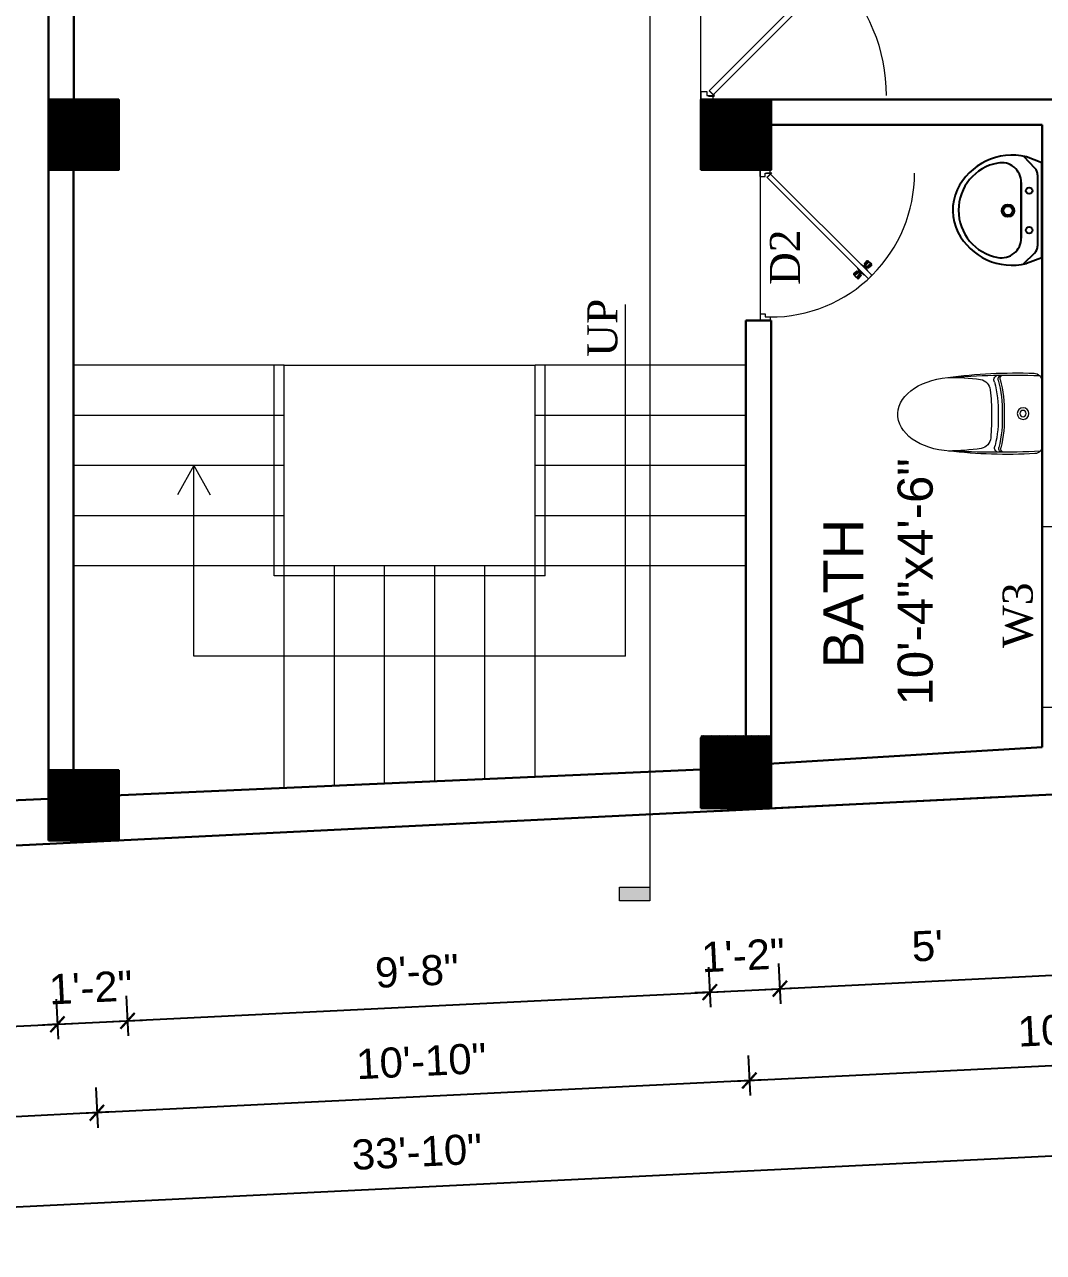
# Model space of a CAD drawing. Header units: inches. Extents: x -4737 to 13205, y 2479 to 13285.
# Drawn here: x -4541.1 to -4338.1, y 10557.3 to 10802.1 of the extents above; entities that cross this region are included whole.
import ezdxf
from ezdxf.enums import TextEntityAlignment as Align

# ---------------------------------------------------------------- set-up
doc = ezdxf.new("R2010")
doc.units = ezdxf.units.IN
doc.header["$MEASUREMENT"] = 0
doc.linetypes.add('HIDDEN2', pattern=[0.1875, 0.125, -0.0625])
for name, color, linetype, lineweight in [('A-FURN', 9, 'Continuous', 5), ('Door', 205, 'Continuous', 13), ('hatch-.09', 8, 'Continuous', 9), ('Label', 7, 'Continuous', 13), ('ns_DIMS', 1, 'Continuous', 0), ('ns_DIMS @ 1', 1, 'Continuous', 0), ('ns_TEXT', 7, 'Continuous', 13), ('PUERTAS', 7, 'Continuous', 9), ('stair', 201, 'Continuous', 13), ('Text', 7, 'Continuous', 13), ('WALL', 12, 'Continuous', 30), ('wall2', 1, 'Continuous', 15)]:
    doc.layers.add(name, color=color, linetype=linetype, lineweight=lineweight)
doc.layers.add('furniture', color=253, linetype='Continuous')
doc.styles.add('arial 1000', font='arial.ttf')
doc.styles.add('dim', font='arial.ttf', dxfattribs={"height": 7})
doc.styles.get("Standard").update_dxf_attribs({"font": 'arial.ttf'})
doc.styles.add('Tahoma', font='tahoma.ttf')
doc.dimstyles.new("1-8'", dxfattribs={"dimtxt": 6, "dimasz": 3, "dimexe": 3, "dimexo": 6, "dimgap": 4, "dimtad": 1, "dimdec": 0, "dimzin": 0, "dimdsep": 46, "dimlunit": 4, "dimtxsty": 'arial 1000', "dimblk": 'ARCHTICK', "dimcen": 8, "dimdle": 3, "dimclrt": 7, "dimazin": 0, "dimtfac": 1, "dimtdec": 0, "dimtix": 1, "dimtmove": 2, "dimatfit": 3, "dimfxl": 5, "dimfxlon": 1, "dimarcsym": 0})

# ---------------------------------------------------------------- blocks, each defined once
blk = doc.blocks.new('2ft6in')
at = {"layer": 'PUERTAS', "color": 2}
for p, q in [((0.84, 2.1), (21.02, 22.28)), ((21.71, 21.6), (21.02, 22.28)), ((21.71, 21.6), (1.47, 1.37)), ((18.33, 21.76), (18.31, 21.77)), ((21.18, 18.9), (21.2, 18.89)), ((0, 2), (0, 0)), ((0.6, 2), (0, 2)), ((1.33, 0), (0, 0)), ((0.6, 1.26), (0.6, 2.04)), ((0.67, 1.26), (0.6, 1.26)), ((0.67, 1.26), (0.67, 2.01)), ((0.67, 1), (0.67, 1.26)), ((1.33, 1), (0.67, 1)), ((1.31, 1.53), (0.79, 2.06)), ((1.36, 1.58), (0.81, 2.12)), ((1.36, 1.58), (1.31, 1.53)), ((1.47, 1.37), (1.31, 1.53)), ((1.33, 0), (1.33, 1)), ((28.67, 0), (28.67, 1)), ((28.67, 1), (29.33, 1)), ((28.67, 0), (30, 0)), ((29.33, 1), (29.33, 2)), ((29.33, 2), (30, 2)), ((30, 0), (30, 2))]:
    blk.add_line(p, q, dxfattribs=at)
at = {"layer": 'PUERTAS', "color": 1}
for p, q in [((18.82, 22.25), (18.45, 21.88)), ((18.9, 22.28), (18.48, 21.86)), ((18.84, 22.23), (18.82, 22.25)), ((19.54, 21.59), (18.99, 22.27)), ((18.06, 21.44), (18.48, 21.86)), ((18.74, 20.79), (18.06, 21.34)), ((18.08, 21.51), (18.45, 21.88)), ((18.11, 21.49), (18.08, 21.51)), ((18.83, 20.8), (19.18, 21.15)), ((18.84, 20.21), (19.1, 20.6)), ((18.85, 20.11), (18.84, 20.12)), ((18.92, 20.89), (18.93, 20.88)), ((19.02, 20.88), (19.24, 21.1)), ((19.12, 20.8), (19.03, 20.89)), ((19.1, 20.7), (19.11, 20.69)), ((19.1, 20.6), (19.1, 20.6)), ((19.11, 20.79), (19.33, 21.01)), ((19.54, 21.5), (19.18, 21.15)), ((19.45, 21.31), (19.24, 21.1)), ((19.55, 21.22), (19.33, 21.01)), ((19.45, 21.41), (19.45, 21.41)), ((19.54, 21.22), (19.45, 21.31)), ((19.64, 21.23), (19.64, 21.23)), ((19.64, 19.42), (20.02, 19.67)), ((19.74, 21.24), (19.73, 21.23)), ((20.12, 21.49), (19.74, 21.24)), ((20.02, 19.67), (20.03, 19.68)), ((20.12, 19.68), (20.12, 19.68)), ((20.21, 19.69), (20.43, 19.9)), ((20.22, 21.48), (20.22, 21.49)), ((20.22, 19.41), (20.57, 19.76)), ((20.22, 19.69), (20.31, 19.6)), ((20.31, 19.6), (20.52, 19.81)), ((20.65, 20.12), (20.43, 19.9)), ((20.74, 20.03), (20.52, 19.81)), ((20.93, 20.11), (20.57, 19.76)), ((20.64, 20.11), (20.73, 20.02)), ((20.66, 20.31), (20.65, 20.31)), ((20.65, 20.21), (20.65, 20.22)), ((20.91, 20.7), (20.66, 20.31)), ((20.84, 20.02), (20.83, 20.03)), ((20.91, 20.8), (20.91, 20.79)), ((21.02, 20.12), (21.7, 19.57)), ((19.53, 19.43), (19.54, 19.42)), ((20.22, 19.32), (20.76, 18.64)), ((20.31, 19.5), (20.31, 19.5)), ((20.86, 18.63), (21.28, 19.05)), ((20.91, 18.68), (20.94, 18.66)), ((20.94, 18.66), (21.31, 19.03)), ((21.7, 19.47), (21.28, 19.05)), ((21.67, 19.4), (21.31, 19.03)), ((21.65, 19.42), (21.67, 19.4))]:
    blk.add_line(p, q, dxfattribs=at)
at = {"layer": 'PUERTAS', "color": 8}
for p, q in [((19.42, 21.38), (18.75, 22.14)), ((19.51, 21.48), (18.88, 22.26)), ((19.55, 21.53), (18.93, 22.3)), ((18.81, 20.78), (18.04, 21.4)), ((18.86, 20.83), (18.08, 21.46)), ((18.95, 20.92), (18.2, 21.58)), ((18.44, 21.9), (18.31, 21.77)), ((19.07, 21.03), (18.34, 21.72)), ((18.44, 21.9), (18.56, 22.02)), ((18.58, 22.01), (18.56, 22.02)), ((19.3, 21.26), (18.61, 22)), ((18.91, 20.27), (19.19, 20.69)), ((19.13, 20.8), (19.03, 20.9)), ((19.15, 20.82), (19.05, 20.92)), ((19.09, 20.44), (19.25, 20.76)), ((19.19, 20.87), (19.1, 20.96)), ((19.25, 20.93), (19.16, 21.02)), ((19.28, 20.63), (19.32, 20.83)), ((19.4, 21.08), (19.31, 21.17)), ((19.47, 21.15), (19.38, 21.24)), ((19.43, 20.78), (19.4, 20.9)), ((19.51, 21.19), (19.42, 21.28)), ((19.55, 20.91), (19.43, 20.94)), ((19.53, 21.21), (19.44, 21.3)), ((19.7, 21.06), (19.51, 21.01)), ((19.89, 21.24), (19.58, 21.08)), ((20.07, 21.42), (19.64, 21.15)), ((19.69, 19.49), (20.12, 19.76)), ((19.87, 19.67), (20.18, 19.83)), ((20.06, 19.85), (20.25, 19.9)), ((20.21, 20), (20.33, 19.97)), ((20.23, 19.7), (20.32, 19.61)), ((20.25, 19.72), (20.34, 19.63)), ((20.29, 19.76), (20.38, 19.67)), ((20.33, 20.13), (20.36, 20.01)), ((20.36, 19.83), (20.45, 19.74)), ((20.48, 20.28), (20.44, 20.08)), ((20.46, 19.64), (21.14, 18.91)), ((20.5, 19.98), (20.6, 19.89)), ((20.67, 20.47), (20.51, 20.15)), ((20.85, 20.64), (20.57, 20.22)), ((20.57, 20.04), (20.66, 19.95)), ((20.61, 20.09), (20.7, 19.99)), ((20.63, 20.11), (20.72, 20.01)), ((20.69, 19.87), (21.42, 19.19)), ((20.81, 19.99), (21.56, 19.33)), ((20.9, 20.08), (21.68, 19.45)), ((20.95, 20.13), (21.72, 19.51)), ((20.21, 19.38), (20.83, 18.61)), ((20.25, 19.43), (20.88, 18.65)), ((20.34, 19.53), (21, 18.77)), ((21.32, 19.01), (21.2, 18.89)), ((21.32, 19.01), (21.44, 19.14)), ((21.43, 19.15), (21.44, 19.14)), ((0, 0), (30, 0))]:
    blk.add_line(p, q, dxfattribs=at)
at = {"layer": 'PUERTAS', "color": 2}
for radius in [0.129, 0.0627]:
    blk.add_circle((0.68, 2.14), radius, dxfattribs=at)
at = {"layer": 'PUERTAS', "color": 8}
blk.add_arc((0.68, 2.14), 28.65, 359.7285, 90.0333, dxfattribs=at)
at = {"layer": 'PUERTAS', "color": 1}
for centre, start, end in [((18.94, 22.23), 38.9236, 135), ((18.78, 20.84), 231.0764, 315), ((18.89, 20.16), 135, 225), ((18.97, 20.93), 225, 315), ((19.16, 20.74), 135, 219.7428), ((19.06, 20.65), 315, 39.7428), ((19.4, 21.36), 315, 45), ((19.49, 21.55), 315, 38.9236), ((19.6, 21.18), 50.2572, 135), ((19.68, 21.28), 230.2572, 315), ((20.07, 19.63), 50.2572, 135), ((20.17, 21.44), 45, 135), ((20.16, 19.73), 230.2572, 315), ((20.35, 19.55), 135, 225), ((20.7, 20.26), 135, 219.7428), ((20.6, 20.17), 315, 39.7428), ((20.78, 19.98), 45, 135), ((20.87, 20.75), 315, 45), ((20.98, 20.07), 51.0764, 135), ((19.59, 19.47), 225, 315), ((20.27, 19.36), 135, 218.9236), ((20.82, 18.68), 218.9236, 315), ((21.65, 19.52), 315, 51.0764)]:
    blk.add_arc(centre, 0.0667, start, end, dxfattribs=at)
blk = doc.blocks.new('*U33')
at = {"color": 3, "xscale": -1}
blk.add_blockref('2ft6in', (42, 0), dxfattribs=at)
blk = doc.blocks.new('3ft')
at = {"layer": 'PUERTAS', "color": 2}
for p, q in [((1.01, 2.52), (25.23, 26.74)), ((26.05, 25.92), (1.77, 1.64)), ((21.99, 26.11), (21.98, 26.13)), ((26.05, 25.92), (25.23, 26.74)), ((25.42, 22.68), (25.43, 22.67)), ((1.57, 1.84), (0.94, 2.47)), ((1.63, 1.89), (0.97, 2.55)), ((0, 2.4), (0, 0)), ((0.72, 2.4), (0, 2.4)), ((1.6, 0), (0, 0)), ((0.72, 1.52), (0.72, 2.44)), ((0.8, 1.52), (0.72, 1.52)), ((0.8, 1.52), (0.8, 2.41)), ((0.8, 1.2), (0.8, 1.52)), ((1.6, 1.2), (0.8, 1.2)), ((1.63, 1.89), (1.57, 1.84)), ((1.77, 1.64), (1.57, 1.84)), ((1.6, 0), (1.6, 1.2)), ((34.4, 0), (34.4, 1.2)), ((34.4, 1.2), (35.2, 1.2)), ((34.4, 0), (36, 0)), ((35.2, 1.2), (35.2, 2.4)), ((35.2, 2.4), (36, 2.4)), ((36, 0), (36, 2.4))]:
    blk.add_line(p, q, dxfattribs=at)
at = {"layer": 'PUERTAS', "color": 8}
for p, q in [((22.57, 24.94), (21.65, 25.68)), ((22.63, 24.99), (21.69, 25.75)), ((22.74, 25.1), (21.84, 25.9)), ((22.13, 26.28), (21.98, 26.13)), ((22.88, 25.24), (22.01, 26.06)), ((22.13, 26.28), (22.27, 26.42)), ((22.29, 26.41), (22.27, 26.42)), ((23.16, 25.52), (22.34, 26.39)), ((23.3, 25.66), (22.5, 26.56)), ((23.41, 25.77), (22.65, 26.71)), ((22.69, 24.32), (23.02, 24.83)), ((23.46, 25.83), (22.72, 26.75)), ((22.95, 24.96), (22.84, 25.07)), ((22.98, 24.99), (22.86, 25.1)), ((23.03, 25.04), (22.91, 25.15)), ((22.91, 24.53), (23.1, 24.91)), ((23.11, 25.12), (22.99, 25.23)), ((23.13, 24.76), (23.18, 24.99)), ((23.28, 25.3), (23.17, 25.41)), ((23.36, 25.37), (23.25, 25.49)), ((23.31, 24.94), (23.28, 25.08)), ((23.41, 25.43), (23.3, 25.54)), ((23.46, 25.09), (23.32, 25.13)), ((23.44, 25.45), (23.33, 25.56)), ((23.64, 25.27), (23.41, 25.22)), ((23.87, 25.49), (23.49, 25.3)), ((24.08, 25.71), (23.57, 25.38)), ((24.8, 24.56), (24.61, 24.18)), ((25.02, 24.77), (24.68, 24.26)), ((23.63, 23.38), (24.14, 23.72)), ((23.84, 23.6), (24.22, 23.79)), ((24.07, 23.82), (24.3, 23.88)), ((24.25, 24), (24.39, 23.97)), ((24.25, 23.26), (24.99, 22.34)), ((24.27, 23.64), (24.38, 23.53)), ((24.3, 23.67), (24.41, 23.56)), ((24.3, 23.32), (25.06, 22.38)), ((24.35, 23.72), (24.46, 23.61)), ((24.4, 24.15), (24.43, 24.01)), ((24.41, 23.43), (25.2, 22.53)), ((24.43, 23.8), (24.54, 23.69)), ((24.58, 24.33), (24.52, 24.1)), ((24.55, 23.57), (25.37, 22.7)), ((24.6, 23.97), (24.72, 23.86)), ((24.68, 24.05), (24.79, 23.94)), ((24.73, 24.1), (24.85, 23.99)), ((24.76, 24.13), (24.87, 24.02)), ((24.83, 23.85), (25.7, 23.03)), ((24.97, 23.99), (25.87, 23.2)), ((25.08, 24.1), (26.02, 23.34)), ((25.14, 24.15), (26.06, 23.41)), ((25.58, 22.82), (25.43, 22.67)), ((25.58, 22.82), (25.73, 22.97)), ((25.72, 22.98), (25.73, 22.97)), ((0, 0), (36, 0))]:
    blk.add_line(p, q, dxfattribs=at)
at = {"layer": 'PUERTAS', "color": 1}
for p, q in [((21.67, 25.73), (22.17, 26.23)), ((22.49, 24.95), (21.67, 25.61)), ((21.7, 25.82), (22.14, 26.26)), ((21.73, 25.79), (21.7, 25.82)), ((22.58, 26.7), (22.14, 26.26)), ((22.67, 26.73), (22.17, 26.23)), ((22.61, 26.67), (22.58, 26.7)), ((22.6, 24.96), (23.02, 25.38)), ((22.61, 24.25), (22.92, 24.72)), ((22.7, 25.07), (22.71, 25.06)), ((23.45, 25.91), (22.79, 26.73)), ((22.82, 25.06), (23.08, 25.32)), ((22.94, 24.95), (22.83, 25.07)), ((22.92, 24.72), (22.92, 24.72)), ((22.93, 24.94), (23.19, 25.21)), ((22.93, 24.84), (22.93, 24.83)), ((23.44, 25.81), (23.02, 25.38)), ((23.34, 25.58), (23.08, 25.32)), ((23.46, 25.47), (23.19, 25.21)), ((23.33, 25.7), (23.34, 25.69)), ((23.45, 25.46), (23.33, 25.57)), ((23.57, 25.47), (23.57, 25.47)), ((24.15, 25.79), (23.68, 25.48)), ((23.68, 25.48), (23.68, 25.48)), ((24.27, 25.78), (24.26, 25.79)), ((25.1, 24.84), (24.79, 24.38)), ((25.09, 24.96), (25.1, 24.95)), ((22.62, 24.13), (22.61, 24.14)), ((23.44, 23.31), (23.45, 23.3)), ((23.56, 23.3), (24.03, 23.61)), ((24.03, 23.61), (24.03, 23.62)), ((24.14, 23.62), (24.14, 23.62)), ((24.25, 23.62), (24.51, 23.89)), ((24.26, 23.29), (24.69, 23.71)), ((24.26, 23.63), (24.37, 23.52)), ((24.26, 23.18), (24.92, 22.37)), ((24.37, 23.52), (24.63, 23.77)), ((24.37, 23.4), (24.37, 23.4)), ((24.78, 24.15), (24.51, 23.89)), ((24.89, 24.03), (24.63, 23.77)), ((25.11, 24.14), (24.69, 23.71)), ((24.77, 24.14), (24.88, 24.03)), ((24.79, 24.38), (24.78, 24.37)), ((24.78, 24.26), (24.78, 24.26)), ((25, 24.03), (25, 24.03)), ((25.04, 22.36), (25.54, 22.86)), ((25.1, 22.42), (25.13, 22.39)), ((25.13, 22.39), (25.57, 22.83)), ((25.22, 24.14), (26.03, 23.48)), ((26.04, 23.37), (25.54, 22.86)), ((26.01, 23.27), (25.57, 22.83)), ((25.98, 23.3), (26.01, 23.27))]:
    blk.add_line(p, q, dxfattribs=at)
at = {"layer": 'PUERTAS', "color": 2}
for radius in [0.155, 0.0752]:
    blk.add_circle((0.82, 2.56), radius, dxfattribs=at)
at = {"layer": 'PUERTAS', "color": 8}
blk.add_arc((0.82, 2.56), 34.38, 359.7285, 90.0333, dxfattribs=at)
at = {"layer": 'PUERTAS', "color": 1}
for centre, start, end in [((22.54, 25.01), 231.0764, 315), ((22.73, 26.68), 38.9236, 135), ((22.77, 25.12), 225, 315), ((22.99, 24.89), 135, 219.7428), ((22.87, 24.78), 315, 39.7428), ((23.28, 25.63), 315, 45), ((23.39, 25.86), 315, 38.9236), ((23.51, 25.41), 50.2572, 135), ((23.62, 25.53), 230.2572, 315), ((24.2, 25.73), 45, 135), ((25.04, 24.89), 315, 45), ((22.67, 24.2), 135, 225), ((23.51, 23.36), 225, 315), ((24.09, 23.56), 50.2572, 135), ((24.2, 23.68), 230.2572, 315), ((24.32, 23.23), 135, 218.9236), ((24.42, 23.46), 135, 225), ((24.84, 24.31), 135, 219.7428), ((24.72, 24.21), 315, 39.7428), ((24.94, 23.98), 45, 135), ((24.98, 22.42), 218.9236, 315), ((25.17, 24.08), 51.0764, 135), ((25.98, 23.42), 315, 51.0764)]:
    blk.add_arc(centre, 0.08, start, end, dxfattribs=at)
blk = doc.blocks.new('*U36')
at = {"color": 3}
blk.add_blockref('3ft', (0, 0), dxfattribs=at)
blk = doc.blocks.new('A$C2BC6131C')
at = {"layer": 'A-FURN', "color": 8}
for p in [(0, 163.5), (0, -163.5)]:
    blk.add_line(p, (0, 0), dxfattribs=at)
for radius in [29.6, 16.1]:
    blk.add_circle((95.9, 0), radius, dxfattribs=at)
for centre, radius, start, end in [((40, 163.5), 40, 92.59988, 180), ((197, -4116.4), 4311.6, 86.30057, 92.47118), ((155.1, -2371.3), 2577.4, 82.86641, 92.59988), ((201.9, 176.4), 18.8, 342.35932, 95.93155), ((192.7, 178.4), 18.2, 343.38126, 66.47238), ((217.8, 172), 24.1, 332.20328, 71.94045), ((793.4, 23.7), 602, 165.61847, 182.25332), ((793.4, 23.7), 592, 165.61847, 182.25332), ((773.9, 23.7), 552, 165.61847, 182.45753), ((320.7, 115.7), 60, 100.47011, 174.60795), ((468.5, -913.5), 1099.7, 89.65189, 98.29697), ((1633.1, -8.2), 1378.2, 174.60795, 179.65911), ((1633.1, 8.2), 1378.2, 180.34089, 185.39205), ((793.4, -23.7), 602, 177.74668, 194.38153), ((793.4, -23.7), 592, 177.74668, 194.38153), ((773.9, -23.7), 552, 177.54247, 194.38153), ((320.7, -115.7), 60, 185.39205, 259.52989), ((40, -163.5), 40, 180, 267.40012), ((197, 4116.4), 4311.6, 267.52882, 273.69943), ((155.1, 2371.3), 2577.4, 267.40012, 277.13359), ((201.9, -176.4), 18.8, 264.06845, 17.64068), ((192.7, -178.4), 18.2, 293.52762, 16.61874), ((217.8, -172), 24.1, 288.05955, 27.79672), ((468.5, 913.5), 1099.7, 261.70303, 270.34811)]:
    blk.add_arc(centre, radius, start, end, dxfattribs=at)
blk.add_ellipse((440.7, 0), major_axis=(-289.3, 0), ratio=0.648116, start_param=1.570796, end_param=4.592942, dxfattribs=at)
blk = doc.blocks.new('A$C2C8E2855')
at = {"color": 3}
for p, q in [((49.5, -117.7), (20, -196.2)), ((530.2, -117.7), (49.5, -117.7)), ((52.4, -117.7), (529.2, -117.7)), ((530.2, -117.7), (559.7, -196.2)), ((76.7, -153.7), (18.7, -208.2)), ((110.9, -140.2), (470.9, -140.2)), ((506.5, -155.1), (563.4, -212.8)), ((149.1, -222.9), (431, -222.9)), ((431, -222.9), (149.1, -222.9))]:
    blk.add_line(p, q, dxfattribs=at)
for centre, radius in [((190.8, -182.7), 16.3), ((390.8, -182.7), 16.3), ((292.2, -290.1), 31.6), ((292.2, -290.1), 23)]:
    blk.add_circle(centre, radius, dxfattribs=at)
for centre, radius, start, end in [((110.9, -190.2), 50, 90, 133.18096), ((470.9, -190.2), 50, 44.56072, 90), ((318.3, -269.6), 307.1, 166.17513, 244.72963), ((149.1, -322.9), 100, 90, 190.56023), ((261.4, -269.6), 307.1, 297.06391, 13.82487), ((431, -322.9), 100, 349.43977, 90), ((290.1, -296.6), 243.4, 190.56023, 349.43977), ((289.7, -319.1), 250.2, 245.80711, 296.46282), ((318.3, -269.6), 307.1, 266.58899, 266.59358)]:
    blk.add_arc(centre, radius, start, end, dxfattribs=at)
at = {"color": 3, "width": 0.8, "flags": 9}
for tag in ['XSIZE', 'YSIZE']:
    blk.add_attdef(tag, (289.9, -117.7), '', height=0.5, dxfattribs=at)
blk = doc.blocks.new('*U53')
blk.add_hatch(color=256).paths.add_polyline_path([(-7.7473, 0.125), (-7.6914, 0.125), (-7.6914, 0), (-7.7473, 0)])
at = {"linetype": 'HIDDEN2', "ltscale": 100}
blk.add_line((-0.3125, 0), (-7.7473, 0), dxfattribs=at)
blk.add_lwpolyline([(-7.7473, 0.125), (-7.6914, 0.125), (-7.6914, 0), (-7.7473, 0)], close=True)
at = {"style": 'Tahoma', "flags": 8}
blk.add_attdef('VIEWNUMBER', text='', height=0.125, dxfattribs=at).set_placement((0, 0), align=Align.BOTTOM_CENTER)
blk.add_attdef('SHEETNUMBER', text='', height=0.125, dxfattribs=at).set_placement((0, -0.0625), align=Align.TOP_CENTER)
blk = doc.blocks.new('_ArchTick')
at = {"color": 0, "const_width": 0.15}
blk.add_lwpolyline([(-0.5, -0.5), (0.5, 0.5)], dxfattribs=at)
blk = doc.blocks.new('*D1287')
at = {"layer": 'Defpoints', "color": 0, "transparency": 16777216}
for p in [(-4536.36, 10639.43), (-4654.87, 10632.9), (-4534.56, 10602.79)]:
    blk.add_point(p, dxfattribs=at)
at = {"layer": 'ns_DIMS', "color": 0, "lineweight": -2, "transparency": 16777216}
for p, q in [((-4534.8, 10607.78), (-4534.41, 10599.79)), ((-4656.1, 10596.8), (-4531.56, 10602.93)), ((-4653.35, 10601.94), (-4652.95, 10593.95))]:
    blk.add_line(p, q, dxfattribs=at)
at = {"layer": 'ns_DIMS', "color": 0, "lineweight": -2, "transparency": 16777216, "xscale": 3, "yscale": 3, "zscale": 3}
for p, rotation in [((-4534.56, 10602.79), 2.820296018751), ((-4653.1, 10596.95), 182.820296018751)]:
    blk.add_blockref('_ArchTick', p, dxfattribs=dict(at, rotation=rotation))
at = {"layer": 'ns_DIMS', "color": 7, "transparency": 16777216, "insert": (-4594.18, 10606.92), "char_height": 6, "attachment_point": 5, "rotation": 2.8203, "style": 'arial 1000'}
blk.add_mtext('9\'-11"', dxfattribs=at)
blk = doc.blocks.new('*D1288')
at = {"layer": 'Defpoints', "color": 0, "transparency": 16777216}
for p in [(-4536.36, 10639.43), (-4522.36, 10639.43), (-4520.59, 10603.47)]:
    blk.add_point(p, dxfattribs=at)
at = {"layer": 'ns_DIMS', "color": 0, "lineweight": -2, "transparency": 16777216}
for p, q in [((-4520.84, 10608.47), (-4520.45, 10600.48)), ((-4534.8, 10607.78), (-4534.41, 10599.79)), ((-4534.56, 10602.79), (-4520.59, 10603.47)), ((-4520.59, 10603.47), (-4517.6, 10603.62)), ((-4534.56, 10602.79), (-4537.56, 10602.64))]:
    blk.add_line(p, q, dxfattribs=at)
at = {"layer": 'ns_DIMS', "color": 0, "lineweight": -2, "transparency": 16777216, "xscale": 3, "yscale": 3, "zscale": 3}
for p, rotation in [((-4534.56, 10602.79), 2.820296018751041), ((-4520.59, 10603.47), 182.820296018751)]:
    blk.add_blockref('_ArchTick', p, dxfattribs=dict(at, rotation=rotation))
at = {"layer": 'ns_DIMS', "color": 7, "transparency": 16777216, "insert": (-4527.92, 10610.13), "char_height": 6, "attachment_point": 5, "rotation": 2.8203, "style": 'arial 1000'}
blk.add_mtext('1\'-2"', dxfattribs=at)
blk = doc.blocks.new('*D1289')
at = {"layer": 'Defpoints', "color": 0, "transparency": 16777216}
for p in [(-4406.36, 10645.83), (-4522.36, 10639.43), (-4404.56, 10609.19)]:
    blk.add_point(p, dxfattribs=at)
at = {"layer": 'ns_DIMS', "color": 0, "lineweight": -2, "transparency": 16777216}
for p, q in [((-4404.8, 10614.18), (-4404.41, 10606.19)), ((-4523.59, 10603.33), (-4401.56, 10609.34)), ((-4520.84, 10608.47), (-4520.45, 10600.48))]:
    blk.add_line(p, q, dxfattribs=at)
at = {"layer": 'ns_DIMS', "color": 0, "lineweight": -2, "transparency": 16777216, "xscale": 3, "yscale": 3, "zscale": 3}
for p, rotation in [((-4404.56, 10609.19), 2.820296018751), ((-4520.59, 10603.47), 182.820296018751)]:
    blk.add_blockref('_ArchTick', p, dxfattribs=dict(at, rotation=rotation))
at = {"layer": 'ns_DIMS', "color": 7, "transparency": 16777216, "insert": (-4462.92, 10613.39), "char_height": 6, "attachment_point": 5, "rotation": 2.8203, "style": 'arial 1000'}
blk.add_mtext('9\'-8"', dxfattribs=at)
blk = doc.blocks.new('*D1290')
at = {"layer": 'Defpoints', "color": 0, "transparency": 16777216}
for p in [(-4406.36, 10645.83), (-4392.36, 10645.83), (-4390.59, 10609.88)]:
    blk.add_point(p, dxfattribs=at)
at = {"layer": 'ns_DIMS', "color": 0, "lineweight": -2, "transparency": 16777216}
for p, q in [((-4404.8, 10614.18), (-4404.41, 10606.19)), ((-4390.84, 10614.87), (-4390.45, 10606.88)), ((-4404.56, 10609.19), (-4407.56, 10609.04)), ((-4404.56, 10609.19), (-4390.59, 10609.88)), ((-4390.59, 10609.88), (-4387.6, 10610.03))]:
    blk.add_line(p, q, dxfattribs=at)
at = {"layer": 'ns_DIMS', "color": 0, "lineweight": -2, "transparency": 16777216, "xscale": 3, "yscale": 3, "zscale": 3}
for p, rotation in [((-4404.56, 10609.19), 2.820296018751041), ((-4390.59, 10609.88), 182.820296018751)]:
    blk.add_blockref('_ArchTick', p, dxfattribs=dict(at, rotation=rotation))
at = {"layer": 'ns_DIMS', "color": 7, "transparency": 16777216, "insert": (-4397.92, 10616.54), "char_height": 6, "attachment_point": 5, "rotation": 2.8203, "style": 'arial 1000'}
blk.add_mtext('1\'-2"', dxfattribs=at)
blk = doc.blocks.new('*D1291')
at = {"layer": 'Defpoints', "color": 0, "transparency": 16777216}
for p in [(-4333.36, 10658.34), (-4392.36, 10645.83), (-4331.11, 10612.81)]:
    blk.add_point(p, dxfattribs=at)
at = {"layer": 'ns_DIMS', "color": 0, "lineweight": -2, "transparency": 16777216}
for p, q in [((-4331.36, 10617.8), (-4330.96, 10609.81)), ((-4393.59, 10609.73), (-4328.12, 10612.96)), ((-4390.84, 10614.87), (-4390.45, 10606.88))]:
    blk.add_line(p, q, dxfattribs=at)
at = {"layer": 'ns_DIMS', "color": 0, "lineweight": -2, "transparency": 16777216, "xscale": 3, "yscale": 3, "zscale": 3}
for p, rotation in [((-4331.11, 10612.81), 2.820296018751), ((-4390.59, 10609.88), 182.820296018751)]:
    blk.add_blockref('_ArchTick', p, dxfattribs=dict(at, rotation=rotation))
at = {"layer": 'ns_DIMS', "color": 7, "transparency": 16777216, "insert": (-4361.2, 10618.39), "char_height": 6, "attachment_point": 5, "rotation": 2.8203, "style": 'arial 1000'}
blk.add_mtext("5'", dxfattribs=at)
blk = doc.blocks.new('*D1294')
at = {"layer": 'Defpoints', "color": 0, "transparency": 16777216}
for p in [(-4270.36, 10652.19), (-4399.36, 10645.83), (-4396.69, 10591.56)]:
    blk.add_point(p, dxfattribs=at)
at = {"layer": 'ns_DIMS', "color": 0, "lineweight": -2, "transparency": 16777216}
for p, q in [((-4267.94, 10602.9), (-4267.54, 10594.91)), ((-4264.69, 10598.06), (-4399.69, 10591.41)), ((-4396.94, 10596.55), (-4396.54, 10588.56))]:
    blk.add_line(p, q, dxfattribs=at)
at = {"layer": 'ns_DIMS', "color": 0, "lineweight": -2, "transparency": 16777216, "xscale": 3, "yscale": 3, "zscale": 3}
for p, rotation in [((-4267.69, 10597.91), 2.820296018637451), ((-4396.69, 10591.56), 182.8202960186374)]:
    blk.add_blockref('_ArchTick', p, dxfattribs=dict(at, rotation=rotation))
at = {"layer": 'ns_DIMS', "color": 7, "transparency": 16777216, "insert": (-4332.54, 10601.79), "char_height": 6, "attachment_point": 5, "rotation": 2.8203, "style": 'arial 1000'}
blk.add_mtext('10\'-9"', dxfattribs=at)
blk = doc.blocks.new('*D1295')
at = {"layer": 'Defpoints', "color": 0, "transparency": 16777216}
for p in [(-4263.36, 10652.19), (-4668.87, 10632.21), (-4665.33, 10560.3)]:
    blk.add_point(p, dxfattribs=at)
at = {"layer": 'ns_DIMS', "color": 0, "lineweight": -2, "transparency": 16777216}
for p, q in [((-4260.07, 10585.27), (-4259.67, 10577.28)), ((-4256.83, 10580.42), (-4668.33, 10560.15)), ((-4665.58, 10565.29), (-4665.18, 10557.3))]:
    blk.add_line(p, q, dxfattribs=at)
at = {"layer": 'ns_DIMS', "color": 0, "lineweight": -2, "transparency": 16777216, "xscale": 3, "yscale": 3, "zscale": 3}
for p, rotation in [((-4259.82, 10580.28), 2.820296018637851), ((-4665.33, 10560.3), 182.8202960186379)]:
    blk.add_blockref('_ArchTick', p, dxfattribs=dict(at, rotation=rotation))
at = {"layer": 'ns_DIMS', "color": 7, "transparency": 16777216, "insert": (-4462.92, 10577.34), "char_height": 6, "attachment_point": 5, "rotation": 2.8203, "style": 'arial 1000'}
blk.add_mtext('33\'-10"', dxfattribs=at)
blk = doc.blocks.new('*D1296')
at = {"layer": 'Defpoints', "color": 0, "transparency": 16777216}
for p in [(-4399.36, 10645.83), (-4529.36, 10639.43), (-4526.69, 10585.15)]:
    blk.add_point(p, dxfattribs=at)
at = {"layer": 'ns_DIMS', "color": 0, "lineweight": -2, "transparency": 16777216}
for p, q in [((-4396.94, 10596.55), (-4396.54, 10588.56)), ((-4393.69, 10591.7), (-4529.69, 10585)), ((-4526.94, 10590.15), (-4526.54, 10582.15))]:
    blk.add_line(p, q, dxfattribs=at)
at = {"layer": 'ns_DIMS', "color": 0, "lineweight": -2, "transparency": 16777216, "xscale": 3, "yscale": 3, "zscale": 3}
for p, rotation in [((-4396.69, 10591.56), 2.820296018751041), ((-4526.69, 10585.15), 182.820296018751)]:
    blk.add_blockref('_ArchTick', p, dxfattribs=dict(at, rotation=rotation))
at = {"layer": 'ns_DIMS', "color": 7, "transparency": 16777216, "insert": (-4462.04, 10595.41), "char_height": 6, "attachment_point": 5, "rotation": 2.8203, "style": 'arial 1000'}
blk.add_mtext('10\'-10"', dxfattribs=at)
blk = doc.blocks.new('*D1297')
at = {"layer": 'Defpoints', "color": 0, "transparency": 16777216}
for p in [(-4529.36, 10639.43), (-4661.87, 10632.9), (-4659.2, 10578.62)]:
    blk.add_point(p, dxfattribs=at)
at = {"layer": 'ns_DIMS', "color": 0, "lineweight": -2, "transparency": 16777216}
for p, q in [((-4526.94, 10590.15), (-4526.54, 10582.15)), ((-4523.69, 10585.3), (-4662.19, 10578.48)), ((-4659.44, 10583.62), (-4659.05, 10575.63))]:
    blk.add_line(p, q, dxfattribs=at)
at = {"layer": 'ns_DIMS', "color": 0, "lineweight": -2, "transparency": 16777216, "xscale": 3, "yscale": 3, "zscale": 3}
for p, rotation in [((-4526.69, 10585.15), 2.820296018751041), ((-4659.2, 10578.62), 182.820296018751)]:
    blk.add_blockref('_ArchTick', p, dxfattribs=dict(at, rotation=rotation))
at = {"layer": 'ns_DIMS', "color": 7, "transparency": 16777216, "insert": (-4593.29, 10588.89), "char_height": 6, "attachment_point": 5, "rotation": 2.8203, "style": 'arial 1000'}
blk.add_mtext('11\'-1"', dxfattribs=at)

msp = doc.modelspace()

# ---------------------------------------------------------------- hatches: boundary and pattern name
at = {"layer": 'hatch-.09'}
h = msp.add_hatch(dxfattribs=at)
h.set_pattern_fill('ANSI31', color=256, angle=90)
h.set_pattern_definition([(135, (-4246.22528, -4659.29274), (-0.0883883476, -0.0883883476), [])])
h.paths.add_polyline_path([(-4536.36, 10787.1), (-4536.36, 10773.1), (-4522.36, 10773.1), (-4522.36, 10787.1)])
h = msp.add_hatch(dxfattribs=at)
h.set_pattern_fill('ANSI31', color=256, angle=90)
h.set_pattern_definition([(135, (-4116.22528, -4659.29274), (-0.0883883476, -0.0883883476), [])])
h.paths.add_polyline_path([(-4406.36, 10787.1), (-4406.36, 10773.1), (-4392.36, 10773.1), (-4392.36, 10787.1)])
h = msp.add_hatch(dxfattribs=at)
h.set_pattern_fill('ANSI31', color=256, angle=90)
h.set_pattern_definition([(135, (-4116.22528, -4786.01305), (-0.0883883476, -0.0883883476), [])])
h.paths.add_polyline_path([(-4406.36, 10660.38), (-4406.36, 10645.83), (-4392.36, 10645.83), (-4392.36, 10660.38)])
h = msp.add_hatch(dxfattribs=at)
h.set_pattern_fill('ANSI31', color=256, angle=90)
h.set_pattern_definition([(135, (-4246.22528, -4792.95917), (-0.0883883476, -0.0883883476), [])])
h.paths.add_polyline_path([(-4536.36, 10653.43), (-4536.36, 10639.43), (-4522.36, 10639.43), (-4522.36, 10653.43)])

# ---------------------------------------------------------------- linework, layer by layer
at = {"layer": 'Door'}
msp.add_line((-4489.36, 10734.15), (-4439.36, 10734.15), dxfattribs=at)
at = {"layer": 'ns_DIMS'}
for p, q in [((-4421.36, 10676.15), (-4421.36, 10746.26)), ((-4507.36, 10714.15), (-4510.63, 10708.34)), ((-4507.36, 10676.15), (-4507.36, 10714.15)), ((-4507.36, 10714.15), (-4504.1, 10708.34)), ((-4421.36, 10676.15), (-4507.36, 10676.15))]:
    msp.add_line(p, q, dxfattribs=at)
at = {"layer": 'stair', "linetype": 'ByBlock', "ltscale": 5}
for p, q in [((-4489.36, 10734.15), (-4531.36, 10734.15)), ((-4491.36, 10692.15), (-4491.36, 10734.15)), ((-4489.36, 10649.88), (-4489.36, 10734.15)), ((-4439.36, 10652.11), (-4439.36, 10734.15)), ((-4397.36, 10734.15), (-4439.36, 10734.15)), ((-4437.36, 10692.15), (-4437.36, 10734.15)), ((-4489.36, 10724.15), (-4531.36, 10724.15)), ((-4397.36, 10724.15), (-4439.36, 10724.15)), ((-4489.36, 10714.15), (-4531.36, 10714.15)), ((-4397.36, 10714.15), (-4439.36, 10714.15)), ((-4489.36, 10704.15), (-4531.36, 10704.15)), ((-4397.36, 10704.15), (-4439.36, 10704.15)), ((-4397.36, 10694.15), (-4531.36, 10694.15)), ((-4479.36, 10650.33), (-4479.36, 10694.15)), ((-4469.36, 10650.77), (-4469.36, 10694.15)), ((-4459.36, 10651.22), (-4459.36, 10694.15)), ((-4449.36, 10651.66), (-4449.36, 10694.15)), ((-4437.36, 10692.15), (-4491.36, 10692.15))]:
    msp.add_line(p, q, dxfattribs=at)
at = {"layer": 'WALL'}
for p, q in [((-4333.36, 10787.1), (-4392.36, 10787.1)), ((-4536.36, 10784.85), (-4536.36, 10647.9)), ((-4338.36, 10782.1), (-4392.36, 10782.1)), ((-4338.36, 10701.96), (-4338.36, 10782.1)), ((-4531.36, 10773.1), (-4531.36, 10653.13)), ((-4397.36, 10659.29), (-4397.36, 10743.1)), ((-4392.36, 10743.08), (-4397.36, 10743.08)), ((-4392.36, 10743.08), (-4392.36, 10659.05)), ((-4338.36, 10743.08), (-4338.36, 10659.05)), ((-4338.36, 10658.04), (-4338.36, 10665.96)), ((-4403.84, 10654.03), (-4338.36, 10658.04)), ((-4263.36, 10652.19), (-4668.87, 10632.21)), ((-4406.36, 10653.58), (-4523.36, 10648.37)), ((-4536.36, 10647.75), (-4654.87, 10641.91)), ((-4403.36, 10645.29), (-4347.33, 10648.05))]:
    msp.add_line(p, q, dxfattribs=at)
for points in [[(-4536.36, 10787.1), (-4536.36, 10809.36), (-4531.32, 10809.36), (-4531.32, 10787.1)], [(-4536.36, 10773.1), (-4536.36, 10787.1), (-4522.36, 10787.1), (-4522.36, 10773.1)], [(-4406.36, 10773.1), (-4406.36, 10787.1), (-4392.36, 10787.1), (-4392.36, 10773.1)], [(-4406.36, 10645.83), (-4406.36, 10659.83), (-4392.36, 10659.83), (-4392.36, 10645.83)], [(-4536.36, 10639.43), (-4536.36, 10653.43), (-4522.36, 10653.43), (-4522.36, 10639.43)]]:
    msp.add_lwpolyline(points, close=True, dxfattribs=at)
at = {"layer": 'wall2'}
for p, q in [((-4333.36, 10701.96), (-4338.36, 10701.96)), ((-4338.36, 10665.96), (-4338.36, 10701.96)), ((-4333.36, 10665.96), (-4338.36, 10665.96))]:
    msp.add_line(p, q, dxfattribs=at)

# ---------------------------------------------------------------- block references
at = {"layer": 'furniture'}
for name, p, xscale, yscale, zscale, rotation in [('A$C2C8E2855', (-4333.73, 10776.46), 0.03937007870990783, 0.03937007870990783, 0.03937007870990783, 270), ('A$C2BC6131C', (-4338.36, 10724.56), -0.03937007859349251, 0.03937007859349251, 0.03937007859349251, 0.5436105356555121)]:
    msp.add_blockref(name, p, dxfattribs=dict(at, xscale=xscale, yscale=yscale, zscale=zscale, rotation=rotation))
at = {"layer": 'ns_DIMS @ 1', "xscale": 48, "yscale": 48, "zscale": 48, "rotation": 89.99999999999999}
msp.add_blockref('*U53', (-4416.53, 10999.29), dxfattribs=at)
at = {"layer": 'WALL', "xscale": -1, "rotation": 270}
for name, p in [('*U36', (-4406.36, 10787.1)), ('*U33', (-4394.55, 10731.1))]:
    msp.add_blockref(name, p, dxfattribs=at)

# ---------------------------------------------------------------- texts
at = {"layer": 'Label', "color": 5, "linetype": 'ByBlock', "insert": (-4381.94, 10688.62), "char_height": 8, "width": 88.4068, "attachment_point": 2, "rotation": 90, "style": 'dim'}
msp.add_mtext('BATH', dxfattribs=at)
at = {"layer": 'ns_TEXT', "char_height": 6, "attachment_point": 1, "rotation": 90}
for s, insert in [('\\pi5.71575;{\\fTimes New Roman|b0|i0|c0|p18;D2}', (-4392.59, 10744.43)), ('\\pi5.38698;{\\fTimes New Roman|b0|i0|c0|p18;UP}', (-4428.99, 10730.44)), ('\\pi4.90032;{\\fTimes New Roman|b0|i0|c0|p18;W3}', (-4346.22, 10672.86))]:
    msp.add_mtext_dynamic_manual_height_columns(s, width=21.7401, gutter_width=72, heights=[4.46], dxfattribs=dict(at, insert=insert))
at = {"layer": 'Text', "insert": (-4367.14, 10690.97), "char_height": 7, "width": 440.957, "attachment_point": 2, "rotation": 90}
msp.add_mtext('10\'-4"x4\'-6"', dxfattribs=at)

# ---------------------------------------------------------------- dimensions: what is measured, and where the dimension line sits
at = {"layer": 'ns_DIMS'}
for base, p1, p2, angle, picture, middle in [((-4331.11, 10612.81), (-4392.36, 10645.83), (-4333.36, 10658.34), 182.8203, '*D1291', (-4361.2, 10618.39)), ((-4526.69, 10585.15), (-4399.36, 10645.83), (-4529.36, 10639.43), 2.8203, '*D1296', (-4462.04, 10595.41)), ((-4404.56, 10609.19), (-4522.36, 10639.43), (-4406.36, 10645.83), 182.8203, '*D1289', (-4462.92, 10613.39)), ((-4390.59, 10609.88), (-4406.36, 10645.83), (-4392.36, 10645.83), 182.8203, '*D1290', (-4397.92, 10616.54)), ((-4659.2, 10578.62), (-4529.36, 10639.43), (-4661.87, 10632.9), 2.8203, '*D1297', (-4593.29, 10588.89)), ((-4534.56, 10602.79), (-4654.87, 10632.9), (-4536.36, 10639.43), 182.8203, '*D1287', (-4594.18, 10606.92)), ((-4520.59, 10603.47), (-4536.36, 10639.43), (-4522.36, 10639.43), 182.8203, '*D1288', (-4527.92, 10610.13))]:
    dim = msp.add_linear_dim(base=base, p1=p1, p2=p2, angle=angle, dimstyle="1-8'", dxfattribs=at)
    dim.commit()
    dim.dimension.update_dxf_attribs({"geometry": picture, "text_midpoint": middle})
for p1, p2, distance, picture, middle in [((-4263.36, 10652.19), (-4668.87, 10632.21), 72, '*D1295', (-4462.92, 10577.34)), ((-4270.36, 10652.19), (-4399.36, 10645.83), 54.34, '*D1294', (-4332.54, 10601.79))]:
    dim = msp.add_aligned_dim(p1=p1, p2=p2, distance=distance, dimstyle="1-8'", dxfattribs=at)
    dim.commit()
    dim.dimension.update_dxf_attribs({"geometry": picture, "text_midpoint": middle})

doc.saveas('drawing.dxf')
